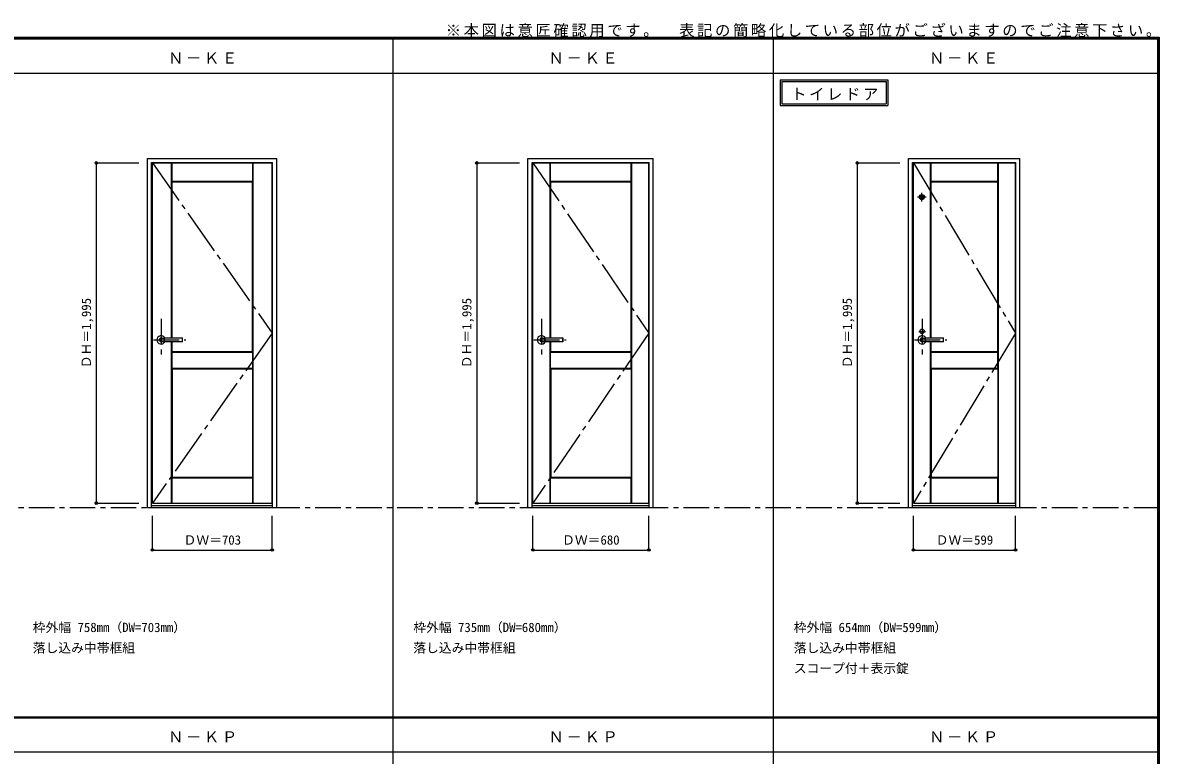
# Model space of a CAD drawing. Units: millimetres, scale not verified. Extents: x -6000 to 5700, y -4307 to 4260.
# Drawn here: x -966 to 5700, y -36 to 4260 of the extents above; entities that cross this region are included whole.
import ezdxf
from ezdxf.enums import TextEntityAlignment as Align

# ---------------------------------------------------------------- set-up
doc = ezdxf.new("R2010")
doc.units = ezdxf.units.MM
doc.header["$LTSCALE"] = 30
doc.header["$PDMODE"] = 32
doc.header["$PDSIZE"] = 15
for name, pattern in [('CHAIN1', [8, 5, -1, 1, -1]), ('CHAIN2', [12, 9, -1, 1, -1]), ('DASHED1', [1.8, 1.2, -0.6])]:
    doc.linetypes.add(name, pattern=pattern)
for name, color, linetype in [('0-1_通り芯', 4, 'CHAIN1'), ('0-2_扉', 3, 'Continuous'), ('0-3_仕上げ', 7, 'Continuous'), ('0-4_枠', 3, 'Continuous'), ('0-5_レバー', 3, 'Continuous'), ('0-7', 7, 'CHAIN2'), ('0-A_文字', 7, 'Continuous'), ('0-B_寸法', 7, 'Continuous'), ('0-C_ハッチ', 4, 'DASHED1'), ('F-1_枠', 6, 'Continuous')]:
    doc.layers.add(name, color=color, linetype=linetype)
doc.styles.add('ＭＳ ゴシック', font='')
doc.styles.get('ＭＳ ゴシック').set_extended_font_data('MS Gothic')

msp = doc.modelspace()

# ---------------------------------------------------------------- linework, layer by layer
at = {"layer": '0-1_通り芯'}
for p, q in [((4333.67, 3238), (4282.33, 3238)), ((4308, 3212.33), (4308, 3263.67)), ((-154.2, 2524.5), (-154.2, 2314.5)), ((2077.4, 2524.5), (2077.4, 2314.5)), ((4309, 2524.5), (4309, 2314.5)), ((-199.2, 2400.5), (-9.2, 2400.5)), ((2032.4, 2400.5), (2222.4, 2400.5)), ((4264, 2400.5), (4454, 2400.5)), ((4289, 2450.5), (4329, 2450.5))]:
    msp.add_line(p, q, dxfattribs=at)
at = {"layer": '0-1_通り芯', "color": 7}
msp.add_line((-5490, 1418), (5690, 1418), dxfattribs=at)
at = {"layer": '0-2_扉'}
for p, q in [((-205.2, 3438), (497.8, 3438)), ((-205.2, 1443), (-205.2, 3438)), ((497.8, 1443), (497.8, 3438)), ((2026.4, 3438), (2706.4, 3438)), ((2026.4, 1443), (2026.4, 3438)), ((2706.4, 1443), (2706.4, 3438)), ((4258, 3438), (4857, 3438)), ((4258, 1443), (4258, 3438)), ((4857, 1443), (4857, 3438)), ((-205.2, 1443), (497.8, 1443)), ((2026.4, 1443), (2706.4, 1443)), ((4258, 1443), (4857, 1443))]:
    msp.add_line(p, q, dxfattribs=at)
at = {"layer": '0-3_仕上げ'}
for p, q in [((-93.2, 2412), (-93.2, 3438)), ((-90.2, 3329.5), (-90.2, 3438)), ((382.8, 3329.5), (382.8, 3438)), ((384.3, 3328), (384.3, 3438)), ((385.8, 1443), (385.8, 3438)), ((2126.9, 2412), (2126.9, 3438)), ((2128.4, 3328), (2128.4, 3438)), ((2129.9, 3329.5), (2129.9, 3438)), ((2602.9, 3329.5), (2602.9, 3438)), ((2604.4, 3328), (2604.4, 3438)), ((2605.9, 1443), (2605.9, 3438)), ((4358.5, 2412), (4358.5, 3438)), ((4360, 3328), (4360, 3438)), ((4361.5, 3329.5), (4361.5, 3438)), ((4753.5, 3329.5), (4753.5, 3438)), ((4755, 3328), (4755, 3438)), ((4756.5, 1443), (4756.5, 3438)), ((-89.2, 3325.5), (-91.7, 3328)), ((382.8, 3329.5), (-90.2, 3329.5)), ((384.3, 3328), (381.8, 3325.5)), ((382.8, 3329.5), (384.3, 3328)), ((2129.9, 3329.5), (2128.4, 3328)), ((2130.9, 3325.5), (2128.4, 3328)), ((2602.9, 3329.5), (2129.9, 3329.5)), ((2604.4, 3328), (2601.9, 3325.5)), ((2602.9, 3329.5), (2604.4, 3328)), ((4361.5, 3329.5), (4360, 3328)), ((4362.5, 3325.5), (4360, 3328)), ((4753.5, 3329.5), (4361.5, 3329.5)), ((4755, 3328), (4752.5, 3325.5)), ((4753.5, 3329.5), (4755, 3328)), ((-93.2, 1443), (-93.2, 2389)), ((2126.9, 1443), (2126.9, 2389)), ((4358.5, 1443), (4358.5, 2389)), ((-90.2, 2326), (-91.7, 2327.5)), ((-90.2, 2234), (-90.2, 2326)), ((382.8, 2326), (-90.2, 2326)), ((381.8, 2330), (384.3, 2327.5)), ((382.8, 2326), (384.3, 2327.5)), ((382.8, 2234), (382.8, 2326)), ((384.3, 2232.5), (384.3, 2327.5)), ((2128.4, 2232.5), (2128.4, 2327.5)), ((2129.9, 2234), (2129.9, 2326)), ((2602.9, 2326), (2129.9, 2326)), ((2601.9, 2330), (2604.4, 2327.5)), ((2602.9, 2326), (2604.4, 2327.5)), ((2602.9, 2234), (2602.9, 2326)), ((2604.4, 2232.5), (2604.4, 2327.5)), ((4360, 2232.5), (4360, 2327.5)), ((4361.5, 2234), (4361.5, 2326)), ((4753.5, 2326), (4361.5, 2326)), ((4752.5, 2330), (4755, 2327.5)), ((4753.5, 2326), (4755, 2327.5)), ((4753.5, 2234), (4753.5, 2326)), ((4755, 2232.5), (4755, 2327.5)), ((-90.2, 2234), (-91.7, 2232.5)), ((-90.2, 2234), (382.8, 2234)), ((2129.9, 2234), (2128.4, 2232.5)), ((2130.9, 2230), (2128.4, 2232.5)), ((2129.9, 2234), (2602.9, 2234)), ((2604.4, 2232.5), (2601.9, 2230)), ((2602.9, 2234), (2604.4, 2232.5)), ((4361.5, 2234), (4360, 2232.5)), ((4362.5, 2230), (4360, 2232.5)), ((4361.5, 2234), (4753.5, 2234)), ((4755, 2232.5), (4752.5, 2230)), ((4753.5, 2234), (4755, 2232.5)), ((-91.7, 1443), (-91.7, 1590.5)), ((-90.2, 1443), (-90.2, 1589)), ((382.8, 1589), (-90.2, 1589)), ((381.8, 1593), (384.3, 1590.5)), ((382.8, 1589), (384.3, 1590.5)), ((382.8, 1443), (382.8, 1589)), ((384.3, 1443), (384.3, 1590.5)), ((2128.4, 1590.5), (2130.9, 1593)), ((2129.9, 1589), (2128.4, 1590.5)), ((2128.4, 1443), (2128.4, 1590.5)), ((2129.9, 1443), (2129.9, 1589)), ((2602.9, 1589), (2129.9, 1589)), ((2601.9, 1593), (2604.4, 1590.5)), ((2602.9, 1589), (2604.4, 1590.5)), ((2602.9, 1443), (2602.9, 1589)), ((2604.4, 1443), (2604.4, 1590.5)), ((4360, 1590.5), (4362.5, 1593)), ((4361.5, 1589), (4360, 1590.5)), ((4360, 1443), (4360, 1590.5)), ((4361.5, 1443), (4361.5, 1589)), ((4753.5, 1589), (4361.5, 1589)), ((4752.5, 1593), (4755, 1590.5)), ((4753.5, 1589), (4755, 1590.5)), ((4753.5, 1443), (4753.5, 1589)), ((4755, 1443), (4755, 1590.5))]:
    msp.add_line(p, q, dxfattribs=at)
at = {"layer": '0-3_仕上げ', "color": 3}
for p, q in [((-89.2, 2412), (-89.2, 3325.5)), ((381.8, 3325.5), (-89.2, 3325.5)), ((381.8, 2330), (381.8, 3325.5)), ((2130.9, 2412), (2130.9, 3325.5)), ((2601.9, 3325.5), (2130.9, 3325.5)), ((2601.9, 2330), (2601.9, 3325.5)), ((4362.5, 2412), (4362.5, 3325.5)), ((4752.5, 3325.5), (4362.5, 3325.5)), ((4752.5, 2330), (4752.5, 3325.5)), ((-89.2, 2330), (-89.2, 2389)), ((2130.9, 2330), (2130.9, 2389)), ((4362.5, 2330), (4362.5, 2389)), ((381.8, 2330), (-89.2, 2330)), ((2601.9, 2330), (2130.9, 2330)), ((4752.5, 2330), (4362.5, 2330)), ((-89.2, 2230), (-89.2, 1593)), ((-89.2, 2230), (381.8, 2230)), ((381.8, 2230), (381.8, 1593)), ((2130.9, 2230), (2130.9, 1593)), ((2130.9, 2230), (2601.9, 2230)), ((2601.9, 2230), (2601.9, 1593)), ((4362.5, 2230), (4362.5, 1593)), ((4362.5, 2230), (4752.5, 2230)), ((4752.5, 2230), (4752.5, 1593)), ((381.8, 1593), (-89.2, 1593)), ((2601.9, 1593), (2130.9, 1593)), ((4752.5, 1593), (4362.5, 1593))]:
    msp.add_line(p, q, dxfattribs=at)
at = {"layer": '0-3_仕上げ'}
for points in [[(-90.2, 3329.5), (-91.7, 3328), (-91.7, 3438)], [(-89.2, 2230), (-91.7, 2232.5), (-91.7, 2327.5), (-89.2, 2330)], [(2129.9, 2326), (2128.4, 2327.5), (2130.9, 2330)], [(4361.5, 2326), (4360, 2327.5), (4362.5, 2330)], [(382.8, 2234), (384.3, 2232.5), (381.8, 2230)], [(-90.2, 1589), (-91.7, 1590.5), (-89.2, 1593)]]:
    msp.add_lwpolyline(points, dxfattribs=at)
msp.add_circle((4308, 3238), 15, dxfattribs=at)
at = {"layer": '0-3_仕上げ', "color": 3}
msp.add_circle((4308, 3238), 12.5, dxfattribs=at)
at = {"layer": '0-4_枠'}
for p, q in [((-234.2, 3465), (523.8, 3465)), ((-234.2, 1418), (-234.2, 3465)), ((-210.2, 3441), (499.8, 3441)), ((-210.2, 1418), (-210.2, 3441)), ((499.8, 1418), (499.8, 3441)), ((523.8, 1418), (523.8, 3465)), ((1997.4, 3465), (2732.4, 3465)), ((1997.4, 1418), (1997.4, 3465)), ((2021.4, 3441), (2708.4, 3441)), ((2021.4, 1418), (2021.4, 3441)), ((2708.4, 1418), (2708.4, 3441)), ((2732.4, 1418), (2732.4, 3465)), ((4229, 3465), (4883, 3465)), ((4229, 1418), (4229, 3465)), ((4253, 3441), (4859, 3441)), ((4253, 1418), (4253, 3441)), ((4859, 1418), (4859, 3441)), ((4883, 1418), (4883, 3465)), ((-234.2, 1418), (523.8, 1418)), ((-210.2, 1430), (499.8, 1430)), ((1997.4, 1418), (2732.4, 1418)), ((2021.4, 1430), (2708.4, 1430)), ((4229, 1418), (4883, 1418)), ((4253, 1430), (4859, 1430))]:
    msp.add_line(p, q, dxfattribs=at)
at = {"layer": '0-5_レバー'}
for p, q in [((-154.2, 2410), (-135.2, 2410)), ((-135.2, 2411), (-134.2, 2412)), ((-135.2, 2390), (-135.2, 2411)), ((-134.2, 2412), (-30.2, 2412)), ((-29.2, 2411), (-30.2, 2412)), ((-29.2, 2390), (-29.2, 2411)), ((2077.4, 2410), (2096.4, 2410)), ((2096.4, 2411), (2097.4, 2412)), ((2096.4, 2390), (2096.4, 2411)), ((2097.4, 2412), (2201.4, 2412)), ((2202.4, 2411), (2201.4, 2412)), ((2202.4, 2390), (2202.4, 2411)), ((4309, 2410), (4328, 2410)), ((4328, 2411), (4329, 2412)), ((4328, 2390), (4328, 2411)), ((4329, 2412), (4433, 2412)), ((4434, 2411), (4433, 2412)), ((4434, 2390), (4434, 2411)), ((-154.2, 2391), (-135.2, 2391)), ((-135.2, 2390), (-134.2, 2389)), ((-30.2, 2389), (-134.2, 2389)), ((-29.2, 2390), (-30.2, 2389)), ((2077.4, 2391), (2096.4, 2391)), ((2096.4, 2390), (2097.4, 2389)), ((2201.4, 2389), (2097.4, 2389)), ((2202.4, 2390), (2201.4, 2389)), ((4309, 2391), (4328, 2391)), ((4328, 2390), (4329, 2389)), ((4433, 2389), (4329, 2389)), ((4434, 2390), (4433, 2389))]:
    msp.add_line(p, q, dxfattribs=at)
at = {"layer": '0-5_レバー', "color": 4}
for p, q in [((-134.2, 2389), (-134.2, 2412)), ((-30.2, 2412), (-30.2, 2389)), ((2097.4, 2389), (2097.4, 2412)), ((2201.4, 2412), (2201.4, 2389)), ((4329, 2389), (4329, 2412)), ((4433, 2412), (4433, 2389))]:
    msp.add_line(p, q, dxfattribs=at)
msp.add_circle((4309, 2450.5), 13, dxfattribs=at)
for centre, radius, start, end in [((-154.2, 2400.5), 24.55, 27.93255, 332.06745), ((-154.2, 2400.5), 11, 59.72736, 300.27264), ((2077.4, 2400.5), 24.55, 27.93255, 332.06745), ((2077.4, 2400.5), 11, 59.72736, 300.27264), ((4309, 2400.5), 24.55, 27.93255, 332.06745), ((4309, 2400.5), 11, 59.72736, 300.27264)]:
    msp.add_arc(centre, radius, start, end, dxfattribs=at)
at = {"layer": '0-5_レバー'}
for centre in [(-154.2, 2400.5), (2077.4, 2400.5), (4309, 2400.5)]:
    msp.add_arc(centre, 9.5, 90, 270, dxfattribs=at)
at = {"layer": '0-7'}
for p, q in [((-205.2, 3438), (497.8, 2440.5)), ((2026.4, 3438), (2706.4, 2440.5)), ((4258, 3438), (4857, 2440.5)), ((497.8, 2440.5), (-205.2, 1443)), ((2706.4, 2440.5), (2026.4, 1443)), ((4857, 2440.5), (4258, 1443))]:
    msp.add_line(p, q, dxfattribs=at)
at = {"layer": '0-A_文字'}
for p, q in [((3476.4, 3925), (3476.4, 3775)), ((3486.4, 3915), (3486.4, 3785)), ((3486.4, 3915), (4097.43, 3915)), ((4097.43, 3915), (4097.43, 3785)), ((3476.4, 3775), (4107.43, 3775)), ((3486.4, 3785), (4097.43, 3785))]:
    msp.add_line(p, q, dxfattribs=at)
msp.add_lwpolyline([(3476.4, 3925), (4107.43, 3925), (4107.43, 3775)], dxfattribs=at)
at = {"layer": '0-B_寸法', "color": 4}
for p, q in [((-534.2, 3438), (-284.2, 3438)), ((-534.2, 3438), (-534.2, 1443)), ((1697.4, 3438), (1947.4, 3438)), ((1697.4, 3438), (1697.4, 1443)), ((3929, 3438), (4179, 3438)), ((3929, 3438), (3929, 1443)), ((-534.2, 1443), (-284.2, 1443)), ((1697.4, 1443), (1947.4, 1443)), ((3929, 1443), (4179, 1443)), ((-205.2, 1168), (-205.2, 1368)), ((497.8, 1168), (497.8, 1368)), ((2026.4, 1168), (2026.4, 1368)), ((2706.4, 1168), (2706.4, 1368)), ((4258, 1168), (4258, 1368)), ((4857, 1168), (4857, 1368)), ((-205.2, 1168), (497.8, 1168)), ((2026.4, 1168), (2706.4, 1168)), ((4258, 1168), (4857, 1168))]:
    msp.add_line(p, q, dxfattribs=at)
at = {"layer": '0-B_寸法'}
for p in [(-534.2, 3438), (1697.4, 3438), (3929, 3438), (-534.2, 1443), (1697.4, 1443), (3929, 1443), (-205.2, 1168), (497.8, 1168), (2026.4, 1168), (2706.4, 1168), (4258, 1168), (4857, 1168)]:
    msp.add_point(p, dxfattribs=at)
at = {"layer": '0-C_ハッチ'}
for p, q in [((4296.5, 3233.1), (4312.9, 3249.5)), ((4296.58, 3243.07), (4302.93, 3249.42)), ((4300.97, 3227.67), (4318.33, 3245.03)), ((4308.72, 3225.52), (4320.48, 3237.28))]:
    msp.add_line(p, q, dxfattribs=at)
at = {"layer": 'F-1_枠'}
for p, q in [((-6000, 4175), (5700, 4175)), ((-6000, 4170), (5700, 4170)), ((-6000, 4165), (5700, 4165)), ((1204.8, 4175), (1204.8, -3790)), ((3436.4, 4175), (3436.4, -3790)), ((5690, 4175), (5690, -4205)), ((5695, 4175), (5695, -4205)), ((5700, 4175), (5700, -4205)), ((-6000, 3965), (5700, 3965)), ((-6000, 190.5), (5700, 190.5)), ((-6000, 187.5), (5700, 187.5)), ((-6000, 184.5), (5700, 184.5)), ((-6000, -15.5), (5700, -15.5))]:
    msp.add_line(p, q, dxfattribs=at)

# ---------------------------------------------------------------- texts
at = {"layer": '0-A_文字', "style": 'ＭＳ ゴシック'}
for s, p in [('枠外幅 758mm（DW=703mm）', (-906.8, 670.5)), ('枠外幅 735mm（DW=680mm）', (1324.8, 670.5)), ('枠外幅 654mm（DW=599mm）', (3556.4, 670.5)), ('落し込み中帯框組', (-906.8, 550.5)), ('落し込み中帯框組', (1324.8, 550.5)), ('落し込み中帯框組', (3556.4, 550.5)), ('スコープ付＋表示錠', (3556.4, 430.5))]:
    msp.add_text(s, height=54.99, dxfattribs=at).set_placement(p, align=Align.BOTTOM_LEFT)
at = {"layer": '0-A_文字', "char_height": 65.98, "attachment_point": 7, "style": 'ＭＳ ゴシック'}
for s, insert in [('\\T1.17;※本図は意匠確認用です。\u3000表記の簡略化している部位がございますのでご注意下さい。', (1515, 4175)), ('\\T1.17;Ｎ－ＫＥ', (-113.5, 4020)), ('\\T1.17;Ｎ－ＫＥ', (2118.1, 4020)), ('\\T1.17;Ｎ－ＫＥ', (4349.7, 4020)), ('\\T1.17;トイレドア', (3541.06, 3805)), ('\\T1.17;Ｎ－ＫＰ', (-113.5, 39.5)), ('\\T1.17;Ｎ－ＫＰ', (2118.1, 39.5)), ('\\T1.17;Ｎ－ＫＰ', (4349.7, 39.5))]:
    msp.add_mtext(s, dxfattribs=dict(at, insert=insert))
at = {"layer": '0-B_寸法', "style": 'ＭＳ ゴシック'}
for p in [(-549.2, 2234.25), (1682.4, 2234.25), (3914, 2234.25)]:
    msp.add_text('ＤＨ＝1,995', height=54.99, rotation=90, dxfattribs=at).set_placement(p, align=Align.BOTTOM_LEFT)
for s, p in [('ＤＷ＝703', (-22.45, 1183)), ('ＤＷ＝680', (2197.65, 1183)), ('ＤＷ＝599', (4388.75, 1183))]:
    msp.add_text(s, height=54.99, dxfattribs=at).set_placement(p, align=Align.BOTTOM_LEFT)

doc.saveas('drawing.dxf')
